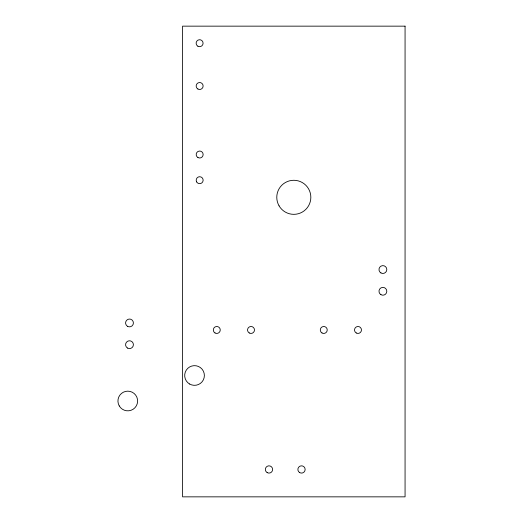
<?xml version="1.0" encoding="UTF-8"?>
<svg xmlns="http://www.w3.org/2000/svg" width="523" height="523" viewBox="0 0 523 523"><rect width="100%" height="100%" fill="white"/><g stroke="black" fill="none" stroke-linecap="round" stroke-linejoin="round"><path stroke-width="0.78" d="M405.064 26.15L182.553 26.15L182.553 496.85L405.064 496.85L405.064 26.15M249.281 332.974A3.471 3.471 0 0 0 254.492 329.967A3.471 3.471 0 0 0 249.281 326.953A3.471 3.471 0 0 0 249.281 332.974M356.255 332.974A3.471 3.471 0 0 0 361.465 329.967A3.471 3.471 0 0 0 356.255 326.953A3.471 3.471 0 0 0 356.255 332.974M279.06 205.827A17.03 17.03 0 0 0 308.557 205.827A17.03 17.03 0 0 0 293.808 180.285A17.03 17.03 0 0 0 279.06 205.827M189.614 384.019A9.839 9.839 0 0 0 204.375 375.494A9.839 9.839 0 0 0 189.614 366.969A9.839 9.839 0 0 0 189.614 384.019M119.257 405.92A9.839 9.839 0 0 0 136.3 405.92A9.839 9.839 0 0 0 127.775 391.158A9.839 9.839 0 0 0 119.257 405.92M267.168 472.615A3.635 3.635 0 0 0 272.627 469.464A3.635 3.635 0 0 0 267.168 466.313A3.635 3.635 0 0 0 267.168 472.615M299.692 472.615A3.635 3.635 0 0 0 305.144 469.464A3.635 3.635 0 0 0 299.692 466.313A3.635 3.635 0 0 0 299.692 472.615M197.871 46.207A3.471 3.471 0 0 0 203.081 43.2A3.471 3.471 0 0 0 197.871 40.186A3.471 3.471 0 0 0 197.871 46.207M197.91 89.015A3.471 3.471 0 0 0 203.127 86.007A3.471 3.471 0 0 0 197.91 82.994A3.471 3.471 0 0 0 197.91 89.015M380.94 294.671A3.909 3.909 0 0 0 386.811 291.285A3.909 3.909 0 0 0 380.94 287.898A3.909 3.909 0 0 0 380.94 294.671M380.94 272.934A3.909 3.909 0 0 0 386.811 269.548A3.909 3.909 0 0 0 380.94 266.155A3.909 3.909 0 0 0 380.94 272.934M127.534 348.07A3.909 3.909 0 0 0 133.404 344.683A3.909 3.909 0 0 0 127.534 341.297A3.909 3.909 0 0 0 127.534 348.07M127.534 326.332A3.909 3.909 0 0 0 133.404 322.946A3.909 3.909 0 0 0 127.534 319.56A3.909 3.909 0 0 0 127.534 326.332M322.024 332.974A3.471 3.471 0 0 0 327.235 329.967A3.471 3.471 0 0 0 322.024 326.953A3.471 3.471 0 0 0 322.024 332.974M215.045 332.974A3.471 3.471 0 0 0 220.255 329.967A3.471 3.471 0 0 0 215.045 326.953A3.471 3.471 0 0 0 215.045 332.974M196.661 181.932A3.471 3.471 0 0 0 202.676 181.932A3.471 3.471 0 0 0 199.668 176.722A3.471 3.471 0 0 0 196.661 181.932M197.929 157.534A3.471 3.471 0 0 0 203.14 154.52A3.471 3.471 0 0 0 197.929 151.513A3.471 3.471 0 0 0 197.929 157.534"/></g></svg>
